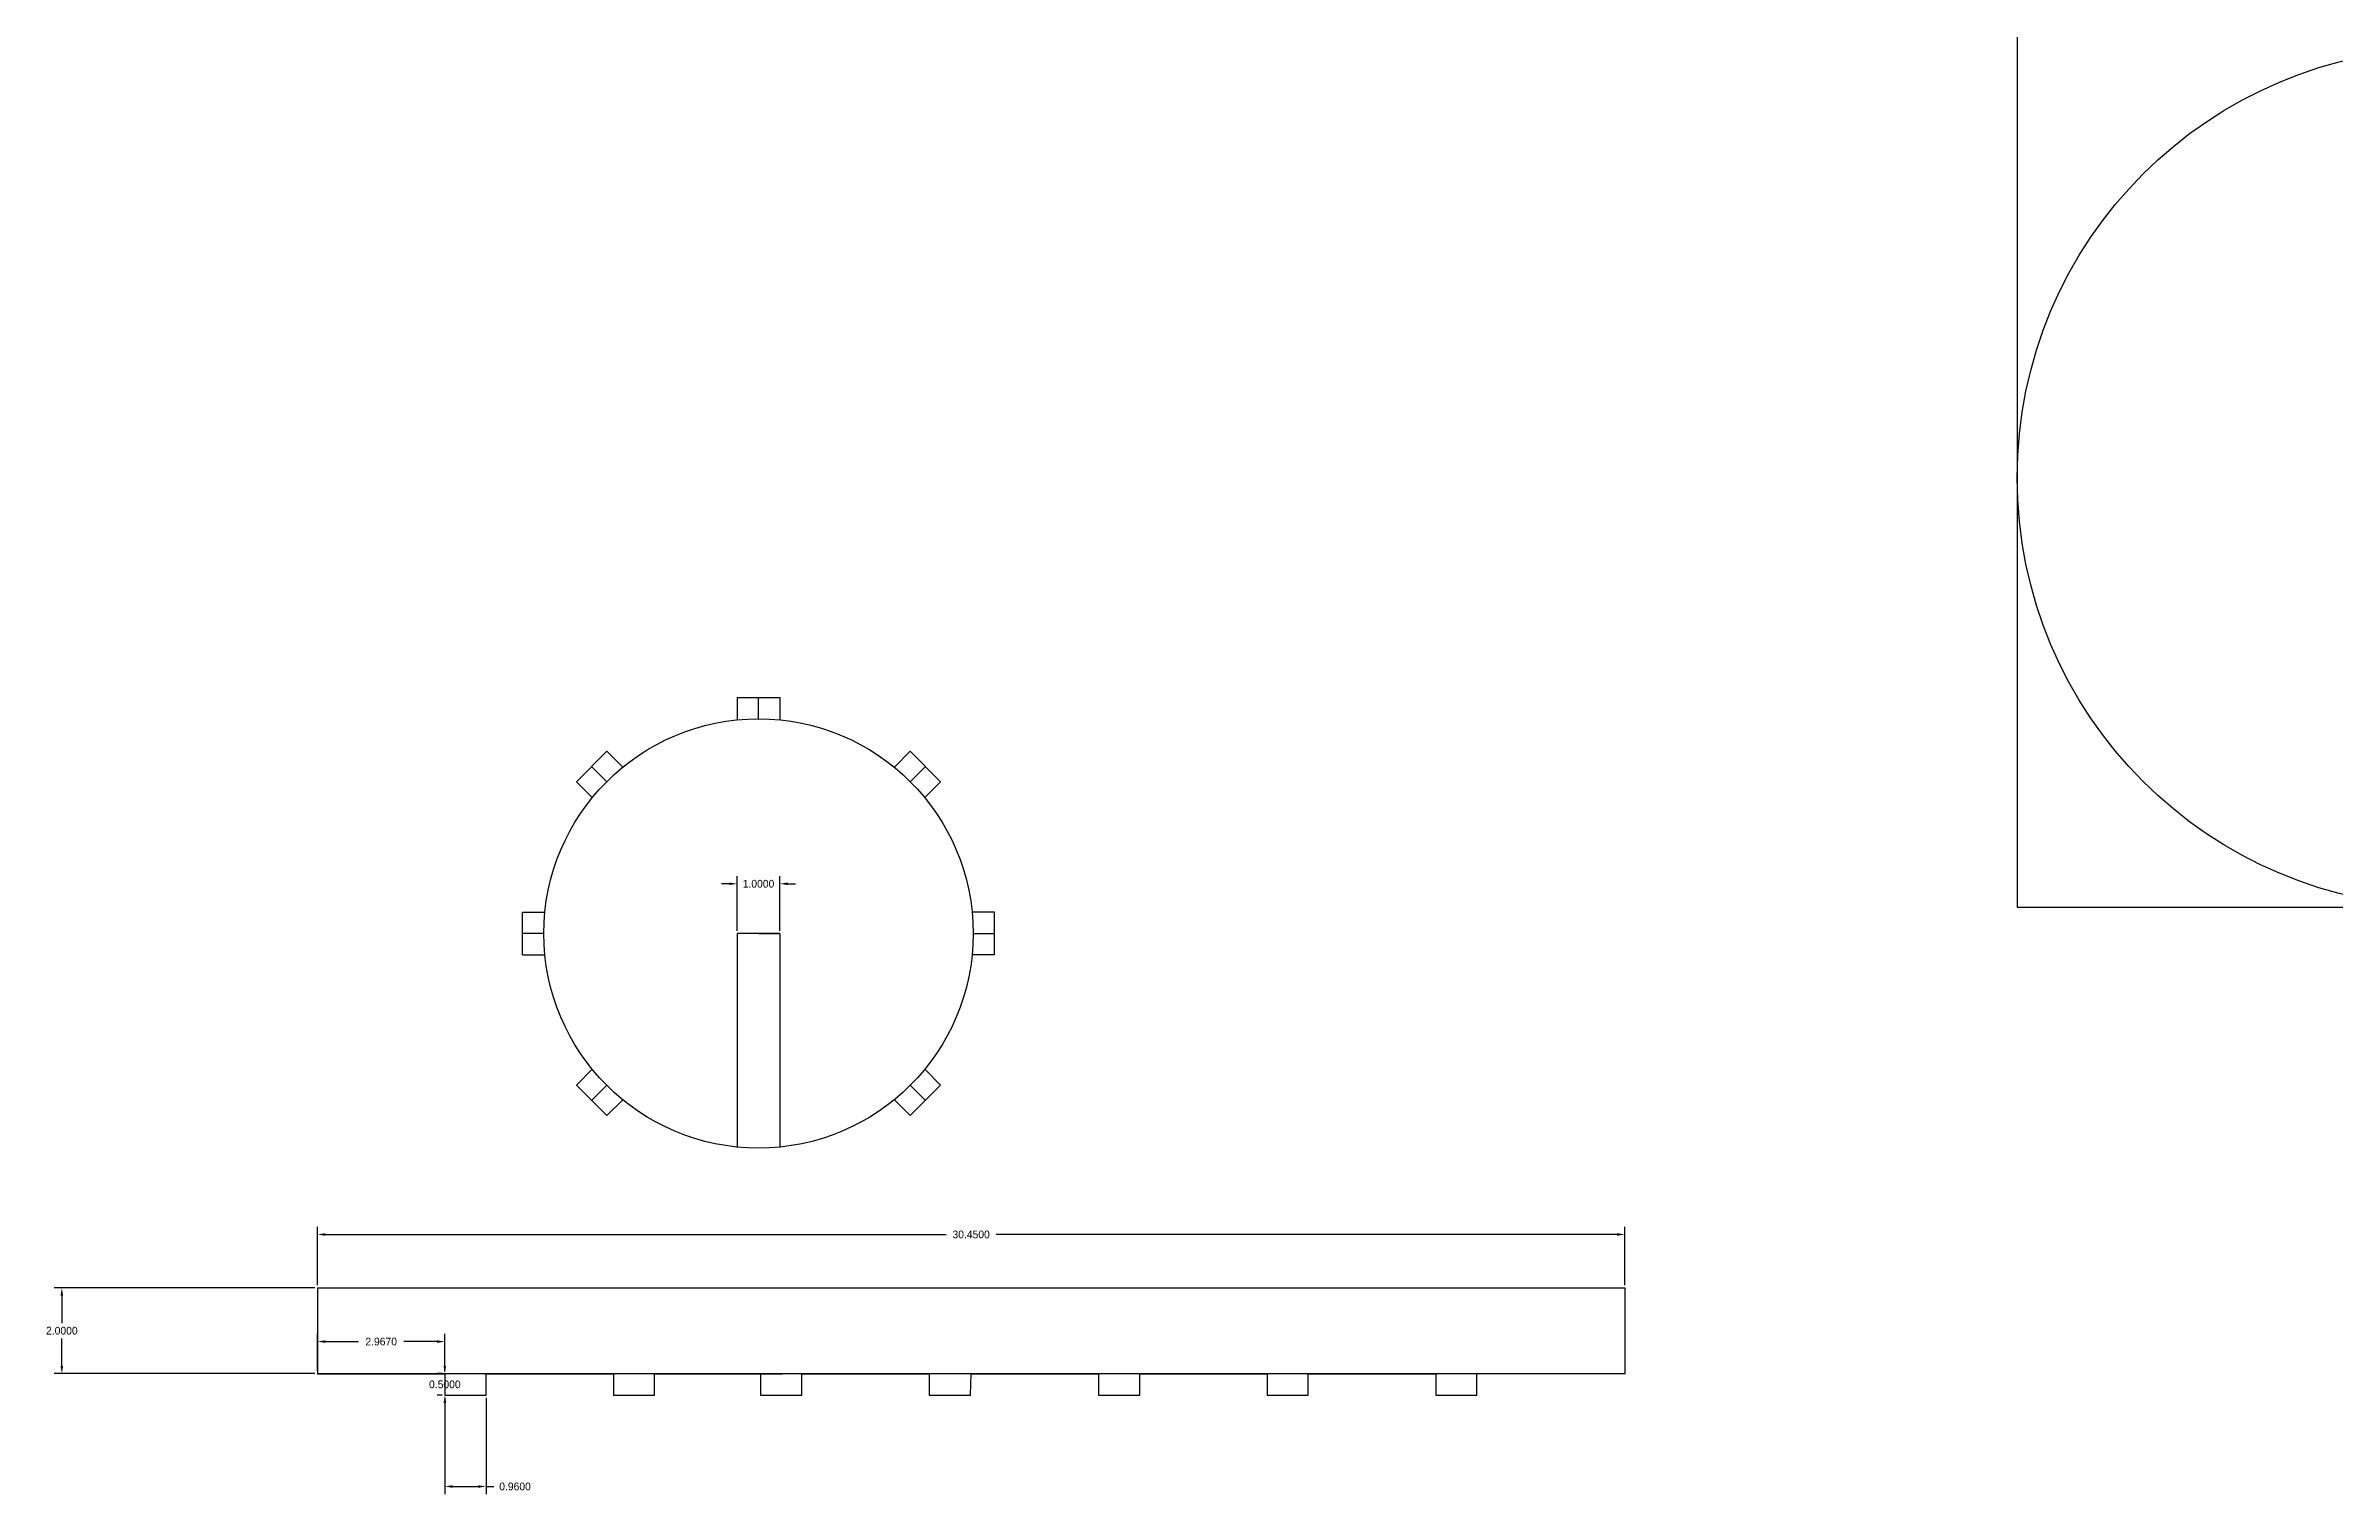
# Model space of a CAD drawing. Header units: inches. Extents: x -116 to 250, y -199 to 80.
# Drawn here: x 39.9 to 93.2, y -196.4 to -162.6 of the extents above; entities that cross this region are included whole.
import ezdxf

# ---------------------------------------------------------------- set-up
doc = ezdxf.new("R2010")
doc.units = ezdxf.units.IN
doc.header["$MEASUREMENT"] = 0
doc.dimstyles.get("Standard").update_dxf_attribs({"dimtxt": 0.18, "dimasz": 0.18, "dimexe": 0.18, "dimexo": 0.0625, "dimgap": 0.09, "dimtad": 0, "dimtih": 1, "dimtoh": 1, "dimdec": 4, "dimzin": 0, "dimdsep": 46, "dimtxsty": 'Standard', "dimcen": 0.09, "dimadec": 0, "dimazin": 0, "dimtfac": 1, "dimtdec": 4, "dimtofl": 0, "dimtmove": 0, "dimatfit": 3, "dimfxl": 1, "dimtolj": 1, "dimtzin": 0, "dimarcsym": 0})

# ---------------------------------------------------------------- blocks, each defined once
blk = doc.blocks.new('*D51')
at = {"color": 0, "lineweight": -2, "transparency": 16777216}
for p, q in [((55.818, -182.146), (55.638, -182.146)), ((55.998, -183.241), (55.998, -181.966)), ((56.998, -183.241), (56.998, -181.966)), ((57.178, -182.146), (57.358, -182.146))]:
    blk.add_line(p, q, dxfattribs=at)
at = {"color": 0, "transparency": 16777216}
for points in [[(55.818, -182.116), (55.818, -182.176), (55.998, -182.146)], [(57.178, -182.116), (57.178, -182.176), (56.998, -182.146)]]:
    blk.add_solid(points, dxfattribs=at)
at = {"layer": 'Defpoints', "color": 0, "transparency": 16777216}
for p in [(56.998, -182.146), (55.998, -183.303), (56.998, -183.303)]:
    blk.add_point(p, dxfattribs=at)
at = {"color": 0, "transparency": 16777216, "insert": (56.498, -182.146), "char_height": 0.18, "attachment_point": 5}
blk.add_mtext('\\A1;1.0000', dxfattribs=at)
blk = doc.blocks.new('*D63')
at = {"color": 0, "lineweight": -2, "transparency": 16777216}
for p, q in [((46.163, -191.556), (40.091, -191.556)), ((40.271, -191.736), (40.271, -192.376)), ((40.271, -193.376), (40.271, -192.736)), ((46.163, -193.556), (40.091, -193.556))]:
    blk.add_line(p, q, dxfattribs=at)
at = {"color": 0, "transparency": 16777216}
for points in [[(40.241, -191.736), (40.301, -191.736), (40.271, -191.556)], [(40.241, -193.376), (40.301, -193.376), (40.271, -193.556)]]:
    blk.add_solid(points, dxfattribs=at)
at = {"layer": 'Defpoints', "color": 0, "transparency": 16777216}
for p in [(46.225, -191.556), (40.271, -193.556), (46.225, -193.556)]:
    blk.add_point(p, dxfattribs=at)
at = {"color": 0, "transparency": 16777216, "insert": (40.271, -192.556), "char_height": 0.18, "attachment_point": 5}
blk.add_mtext('\\A1;2.0000', dxfattribs=at)
blk = doc.blocks.new('*D64')
at = {"color": 0, "lineweight": -2, "transparency": 16777216}
for p, q in [((46.225, -191.494), (46.225, -190.134)), ((76.675, -191.494), (76.675, -190.134)), ((46.405, -190.314), (60.865, -190.314)), ((76.495, -190.314), (62.035, -190.314))]:
    blk.add_line(p, q, dxfattribs=at)
at = {"color": 0, "transparency": 16777216}
for points in [[(46.405, -190.284), (46.405, -190.344), (46.225, -190.314)], [(76.495, -190.284), (76.495, -190.344), (76.675, -190.314)]]:
    blk.add_solid(points, dxfattribs=at)
at = {"layer": 'Defpoints', "color": 0, "transparency": 16777216}
for p in [(76.675, -190.314), (46.225, -191.556), (76.675, -191.556)]:
    blk.add_point(p, dxfattribs=at)
at = {"color": 0, "transparency": 16777216, "insert": (61.45, -190.314), "char_height": 0.18, "attachment_point": 5}
blk.add_mtext('\\A1;30.4500', dxfattribs=at)
blk = doc.blocks.new('*D65')
at = {"color": 0, "lineweight": -2, "transparency": 16777216}
for p, q in [((46.225, -193.494), (46.225, -192.629)), ((46.405, -192.809), (47.184, -192.809)), ((49.012, -192.809), (48.234, -192.809)), ((49.192, -193.494), (49.192, -192.629))]:
    blk.add_line(p, q, dxfattribs=at)
at = {"color": 0, "transparency": 16777216}
for points in [[(46.405, -192.779), (46.405, -192.839), (46.225, -192.809)], [(49.012, -192.779), (49.012, -192.839), (49.192, -192.809)]]:
    blk.add_solid(points, dxfattribs=at)
at = {"layer": 'Defpoints', "color": 0, "transparency": 16777216}
for p in [(49.192, -192.809), (46.225, -193.556), (49.192, -193.556)]:
    blk.add_point(p, dxfattribs=at)
at = {"color": 0, "transparency": 16777216, "insert": (47.709, -192.809), "char_height": 0.18, "attachment_point": 5}
blk.add_mtext('\\A1;2.9670', dxfattribs=at)
blk = doc.blocks.new('*D66')
at = {"color": 0, "lineweight": -2, "transparency": 16777216}
for p, q in [((49.192, -193.376), (49.192, -193.196)), ((49.13, -193.556), (49.012, -193.556)), ((49.13, -194.056), (49.012, -194.056)), ((49.192, -194.236), (49.192, -194.416))]:
    blk.add_line(p, q, dxfattribs=at)
at = {"color": 0, "transparency": 16777216}
for points in [[(49.162, -193.376), (49.222, -193.376), (49.192, -193.556)], [(49.162, -194.236), (49.222, -194.236), (49.192, -194.056)]]:
    blk.add_solid(points, dxfattribs=at)
at = {"layer": 'Defpoints', "color": 0, "transparency": 16777216}
for p in [(49.192, -193.556), (49.192, -194.056), (49.192, -194.056)]:
    blk.add_point(p, dxfattribs=at)
at = {"color": 0, "transparency": 16777216, "insert": (49.192, -193.806), "char_height": 0.18, "attachment_point": 5}
blk.add_mtext('\\A1;0.5000', dxfattribs=at)
blk = doc.blocks.new('*D67')
at = {"color": 0, "lineweight": -2, "transparency": 16777216}
for p, q in [((49.192, -194.119), (49.192, -196.364)), ((50.152, -194.119), (50.152, -196.364)), ((49.372, -196.184), (49.972, -196.184)), ((50.152, -196.184), (50.332, -196.184))]:
    blk.add_line(p, q, dxfattribs=at)
at = {"color": 0, "transparency": 16777216}
for points in [[(49.372, -196.154), (49.372, -196.214), (49.192, -196.184)], [(49.972, -196.154), (49.972, -196.214), (50.152, -196.184)]]:
    blk.add_solid(points, dxfattribs=at)
at = {"layer": 'Defpoints', "color": 0, "transparency": 16777216}
for p in [(49.192, -194.056), (50.152, -194.056), (50.152, -196.184)]:
    blk.add_point(p, dxfattribs=at)
at = {"color": 0, "transparency": 16777216, "insert": (50.827, -196.184), "char_height": 0.18, "attachment_point": 5}
blk.add_mtext('\\A1;0.9600', dxfattribs=at)

msp = doc.modelspace()

# ---------------------------------------------------------------- linework, layer by layer
for p, q in [((85.8145, -134.68699), (85.8145, -182.68699)), ((55.998, -177.80305), (56.998, -177.80305)), ((55.998, -177.80305), (55.998, -178.32812)), ((56.498, -178.30305), (56.498, -177.80305)), ((56.998, -177.80305), (56.998, -178.32812)), ((52.25536, -179.76752), (52.96247, -179.06041)), ((52.96247, -179.06041), (53.33374, -179.43169)), ((60.03353, -179.06041), (59.66226, -179.43169)), ((60.03353, -179.06041), (60.74064, -179.76752)), ((52.96247, -179.76752), (52.60891, -179.41397)), ((60.03353, -179.76752), (60.38709, -179.41397)), ((52.25536, -179.76752), (52.62663, -180.13879)), ((60.74064, -179.76752), (60.36936, -180.13879)), ((50.998, -183.80305), (50.998, -182.80305)), ((50.998, -182.80305), (51.52306, -182.80305)), ((61.998, -182.80305), (61.47294, -182.80305)), ((61.998, -183.80305), (61.998, -182.80305)), ((85.8145, -182.68699), (133.8145, -182.68699)), ((51.498, -183.30305), (50.998, -183.30305)), ((56.998, -183.30305), (55.998, -183.30305)), ((55.998, -183.30305), (55.998, -188.27799)), ((56.498, -183.30305), (56.998, -183.30305)), ((56.998, -183.30305), (56.998, -188.27799)), ((61.498, -183.30305), (61.998, -183.30305)), ((50.998, -183.80305), (51.52306, -183.80305)), ((61.998, -183.80305), (61.47294, -183.80305)), ((52.25536, -186.83859), (52.62663, -186.46731)), ((60.74064, -186.83859), (60.36936, -186.46731)), ((52.25536, -186.83859), (52.96247, -187.54569)), ((52.96247, -186.83859), (52.60891, -187.19214)), ((60.03353, -186.83859), (60.38709, -187.19214)), ((60.03353, -187.54569), (60.74064, -186.83859)), ((52.96247, -187.54569), (53.33374, -187.17442)), ((60.03353, -187.54569), (59.66226, -187.17442)), ((46.22505, -191.55643), (46.22505, -193.55643)), ((46.22505, -191.55643), (76.67505, -191.55643)), ((76.67505, -191.55643), (76.67505, -193.55643)), ((76.67505, -193.55643), (46.22505, -193.55643)), ((46.22505, -193.55643), (49.19205, -193.55643)), ((46.22505, -193.55643), (49.19205, -193.55643)), ((49.19205, -193.55643), (49.19205, -194.05643)), ((50.15205, -194.05643), (50.15205, -193.55643)), ((50.15205, -193.55643), (53.11905, -193.55643)), ((53.11905, -193.55643), (53.11905, -194.05643)), ((54.07905, -194.05643), (54.07905, -193.55643)), ((54.07905, -193.55643), (57.04605, -193.55643)), ((57.04605, -193.55643), (56.54605, -193.55643)), ((56.54605, -193.55643), (56.54605, -194.05643)), ((57.50605, -194.05643), (57.50605, -193.55643)), ((57.50605, -193.55643), (60.47305, -193.55643)), ((60.47305, -193.55643), (60.47305, -194.05643)), ((61.43305, -194.05643), (61.45005, -193.55643)), ((61.45005, -193.55643), (64.41705, -193.55643)), ((64.41705, -193.55643), (64.41705, -194.05643)), ((65.37705, -194.05643), (65.37705, -193.55643)), ((65.37705, -193.55643), (68.34405, -193.55643)), ((68.34405, -193.55643), (68.34405, -194.05643)), ((69.30405, -194.05643), (69.30405, -193.55643)), ((69.30405, -193.55643), (72.27105, -193.55643)), ((72.27105, -193.55643), (72.27105, -194.05643)), ((73.23105, -194.05643), (73.23105, -193.55643)), ((49.19205, -194.05643), (50.15205, -194.05643)), ((53.11905, -194.05643), (54.07905, -194.05643)), ((56.54605, -194.05643), (57.50605, -194.05643)), ((60.47305, -194.05643), (61.43305, -194.05643)), ((64.41705, -194.05643), (65.37705, -194.05643)), ((68.34405, -194.05643), (69.30405, -194.05643)), ((72.27105, -194.05643), (73.23105, -194.05643))]:
    msp.add_line(p, q)
for centre, radius in [((95.8145, -172.68699), 10), ((56.498, -183.30305), 5)]:
    msp.add_circle(centre, radius)

# ---------------------------------------------------------------- dimensions: what is measured, and where the dimension line sits
for base, p1, p2, picture, middle in [((56.998, -182.14582), (55.998, -183.30305), (56.998, -183.30305), '*D51', (56.498, -182.14582)), ((76.67505, -190.31353), (46.22505, -191.55643), (76.67505, -191.55643), '*D64', (61.45005, -190.31353)), ((49.19205, -192.80895), (46.22505, -193.55643), (49.19205, -193.55643), '*D65', (47.70855, -192.80895)), ((50.15205, -196.18416), (49.19205, -194.05643), (50.15205, -194.05643), '*D67', (50.82705, -196.18416))]:
    dim = msp.add_linear_dim(base=base, p1=p1, p2=p2, dimstyle='Standard')
    dim.commit()
    dim.dimension.update_dxf_attribs({"geometry": picture, "text_midpoint": middle})
for base, p1, p2, picture, middle in [((40.27129, -193.55643), (46.22505, -191.55643), (46.22505, -193.55643), '*D63', (40.27129, -192.55643)), ((49.19205, -194.05643), (49.19205, -193.55643), (49.19205, -194.05643), '*D66', (49.19205, -193.80643))]:
    dim = msp.add_linear_dim(base=base, p1=p1, p2=p2, angle=90, dimstyle='Standard')
    dim.commit()
    dim.dimension.update_dxf_attribs({"geometry": picture, "text_midpoint": middle})

doc.saveas('drawing.dxf')
